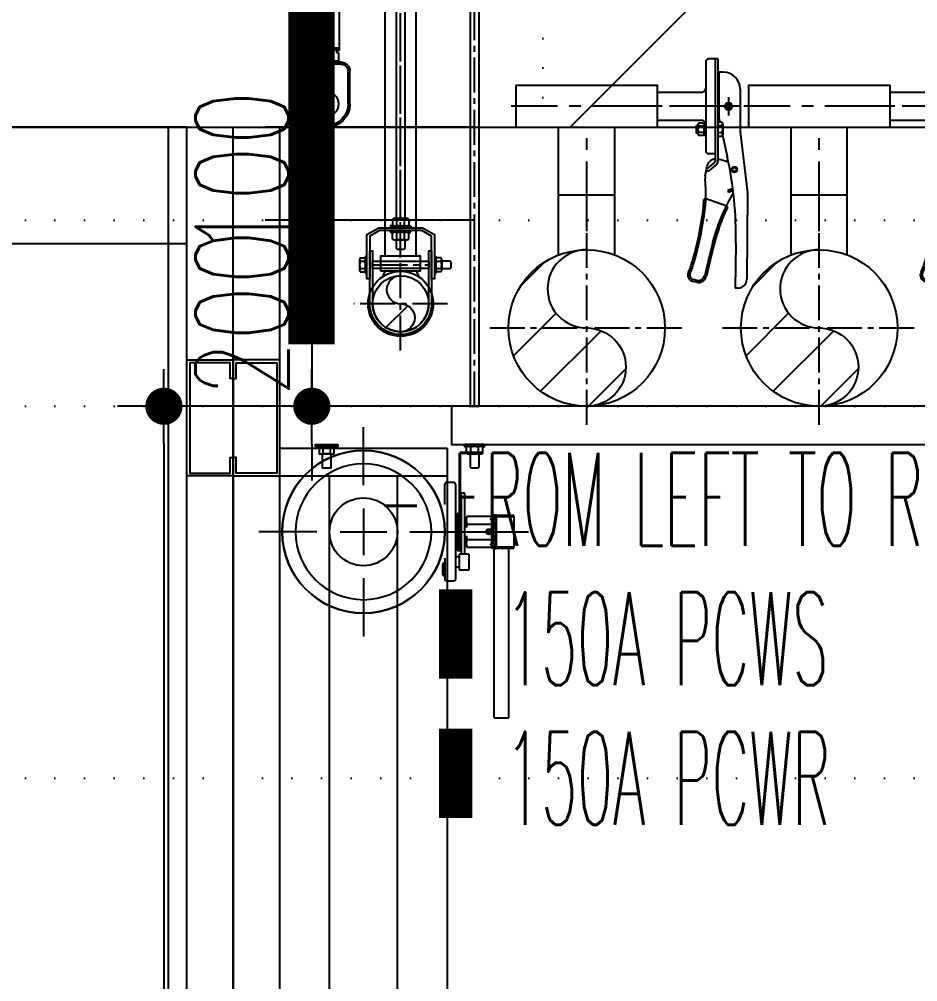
# Model space of a CAD drawing. Header units: millimetres. Extents: x -192235 to 515711, y 45168 to 947868.
# Drawn here: x 160190 to 161156, y 464931 to 465966 of the extents above; entities that cross this region are included whole.
import ezdxf
from ezdxf.enums import TextEntityAlignment as Align

# ---------------------------------------------------------------- set-up
doc = ezdxf.new("R2010")
doc.units = ezdxf.units.MM
doc.header["$LTSCALE"] = 1000
doc.header["$PDMODE"] = 1
for name, pattern in [('CENTER', [50.8, 31.75, -6.35, 6.35, -6.35]), ('CENTER2', [1.125, 0.75, -0.125, 0.125, -0.125]), ('DOT2', [3.175, 0, -3.175]), ('HIDDEN', [0.375, 0.25, -0.125])]:
    doc.linetypes.add(name, pattern=pattern)
for name, color, linetype in [('0-LEVEL LINE', 4, 'DOT2'), ('FS-EQ', 10, 'Continuous'), ('FS-LINE', 10, 'Continuous'), ('FS-Support-1', 2, 'Continuous'), ('LED-Light-L25', 7, 'Continuous'), ('LIGHTING', 2, 'Continuous'), ('LIGHTING-W', 7, 'Continuous'), ('M-DIM', 1, 'Continuous'), ('M-TXT', 3, 'Continuous'), ('MPPIPE', 100, 'Continuous'), ('SM-SEC-Cm$0$SUPPORT', 2, 'Continuous'), ('SUPPORT', 2, 'Continuous'), ('TPH12-SEC-@20-1$0$STEEL3', 252, 'Continuous'), ('WY-J-D', 2, 'Continuous'), ('WY-J-U', 2, 'Continuous'), ('YFM1P-短$0$C-DCC', 1, 'Continuous'), ('YFM1P-短$0$M-DCC-STEEL', 220, 'Continuous'), ('YFM1P-短$0$M-FOUN', 252, 'Continuous'), ('YFM1P-短$0$M-PIPE-CHWR20', 110, 'Continuous')]:
    doc.layers.add(name, color=color, linetype=linetype)
doc.styles.add('aa-txt', font='simplex.shx', dxfattribs={"width": 0.7, "bigfont": 'chineset.shx'})
doc.styles.add('ROMAND', font='romand', dxfattribs={"height": 5})
doc.dimstyles.new('50-DIM', dxfattribs={"dimscale": 50, "dimtxt": 2, "dimasz": 0.8, "dimexe": 1, "dimexo": 1, "dimgap": 0.5, "dimtad": 1, "dimdec": 0, "dimdsep": 46, "dimtxsty": 'aa-txt', "dimblk": 'DOT', "dimcen": 5, "dimclrd": 256, "dimclre": 256, "dimclrt": 256, "dimadec": 0, "dimazin": 0, "dimtfac": 1, "dimtdec": 0, "dimtix": 1, "dimtmove": 2, "dimatfit": 3, "dimldrblk": 'DOT', "dimfxl": 1, "dimtolj": 1, "dimtzin": 0, "dimarcsym": 0})

# ---------------------------------------------------------------- blocks, each defined once
blk = doc.blocks.new('TPH12-SEC-@20-1')
at = {"layer": 'TPH12-SEC-@20-1$0$STEEL3'}
for p, q in [((160000, 465850), (175000, 465850)), ((160350, 465850), (160350, 463950))]:
    blk.add_line(p, q, dxfattribs=at)
blk = doc.blocks.new('DOT')
at = {"color": 0}
blk.add_line((-1, 0), (1, 0), dxfattribs=at)
at = {"color": 3, "const_width": 0.5}
blk.add_lwpolyline([(-0.25, 0, 1), (0.25, 0, 1)], format="xyb", close=True, dxfattribs=at)
blk = doc.blocks.new('*D105')
at = {"layer": 'DEFPOINTS', "color": 0, "transparency": 16777216}
for p in [(160570.5, 465550), (160345.5, 463950), (160570.5, 463950)]:
    blk.add_point(p, dxfattribs=at)
at = {"layer": 'M-DIM', "lineweight": -2, "transparency": 16777216}
for p, q in [((160520.5, 465550), (160295.5, 465550)), ((160345.5, 465510), (160345.5, 463990)), ((160520.5, 463950), (160295.5, 463950))]:
    blk.add_line(p, q, dxfattribs=at)
at = {"layer": 'M-DIM', "lineweight": -2, "transparency": 16777216, "xscale": 40, "yscale": 40, "zscale": 40}
for p, rotation in [((160345.5, 465550), 90), ((160345.5, 463950), 270)]:
    blk.add_blockref('DOT', p, dxfattribs=dict(at, rotation=rotation))
at = {"layer": 'M-DIM', "transparency": 16777216, "insert": (160270.5, 464750), "char_height": 100, "attachment_point": 5, "rotation": 90, "style": 'aa-txt'}
blk.add_mtext('\\A1;1600', dxfattribs=at)
blk = doc.blocks.new('_Dot')
at = {"color": 0, "linetype": 'ByBlock', "lineweight": -2}
blk.add_line((-0.5, 0), (-1, 0), dxfattribs=at)
at = {"color": 0, "linetype": 'ByBlock', "const_width": 0.5}
blk.add_lwpolyline([(-0.25, 0, 1), (0.25, 0, 1)], format="xyb", close=True, dxfattribs=at)
blk = doc.blocks.new('*D108')
at = {"layer": 'DEFPOINTS', "color": 0, "transparency": 16777216}
for p in [(160729.5, 465750), (160504.5, 465550), (160729.5, 465550)]:
    blk.add_point(p, dxfattribs=at)
at = {"layer": 'M-DIM', "lineweight": -2, "transparency": 16777216}
for p, q in [((160504.5, 465790), (160504.5, 465830)), ((160679.5, 465750), (160454.5, 465750)), ((160504.5, 465750), (160504.5, 465550)), ((160679.5, 465550), (160454.5, 465550)), ((160504.5, 465510), (160504.5, 465470))]:
    blk.add_line(p, q, dxfattribs=at)
at = {"layer": 'M-DIM', "lineweight": -2, "transparency": 16777216, "xscale": 40, "yscale": 40, "zscale": 40}
for p, rotation in [((160504.5, 465750), 270), ((160504.5, 465550), 90)]:
    blk.add_blockref('DOT', p, dxfattribs=dict(at, rotation=rotation))
at = {"layer": 'M-DIM', "transparency": 16777216, "insert": (160429.5, 465650), "char_height": 100, "attachment_point": 5, "rotation": 90, "style": 'aa-txt'}
blk.add_mtext('\\A1;200', dxfattribs=at)
blk = doc.blocks.new('*D109')
at = {"layer": 'DEFPOINTS', "color": 0, "transparency": 16777216}
for p in [(160729.5, 465850), (160504.5, 465750), (160729.5, 465750)]:
    blk.add_point(p, dxfattribs=at)
at = {"layer": 'M-DIM', "lineweight": -2, "transparency": 16777216}
for p, q in [((160504.5, 465890), (160504.5, 465930)), ((160679.5, 465850), (160454.5, 465850)), ((160504.5, 465850), (160504.5, 465750)), ((160679.5, 465750), (160454.5, 465750)), ((160504.5, 465710), (160504.5, 465670))]:
    blk.add_line(p, q, dxfattribs=at)
at = {"layer": 'M-DIM', "lineweight": -2, "transparency": 16777216, "xscale": 40, "yscale": 40, "zscale": 40}
for p, rotation in [((160504.5, 465850), 270), ((160504.5, 465750), 90)]:
    blk.add_blockref('DOT', p, dxfattribs=dict(at, rotation=rotation))
at = {"layer": 'M-DIM', "transparency": 16777216, "insert": (160429.5, 465800), "char_height": 100, "attachment_point": 5, "rotation": 90, "style": 'aa-txt'}
blk.add_mtext('\\A1;100', dxfattribs=at)
blk = doc.blocks.new('BFV-50A-f')
at = {"color": 0}
for p, q in [((2.73, 16.5), (9.3, 17.3)), ((9.36, 17.3), (18.6, 17.21)), ((-1.87, 16.5), (2.73, 16.5)), ((8.84, 15.71), (9.07, 15.18)), ((9.04, 15.74), (9.25, 15.26)), ((14.74, 16.05), (19.54, 15.97)), ((19.54, 16.26), (19.54, 15.97)), ((-3.67, 14.7), (-3.67, 14.2)), ((1.72, 14.53), (1.72, 14.1)), ((1.91, 14.63), (3.04, 14.63)), ((2.1, 14.53), (2.1, 14.1)), ((2.85, 14.53), (2.85, 14.1)), ((3.12, 14.61), (5.36, 15.11)), ((3.22, 14.1), (3.22, 14.53)), ((5.99, 15.24), (5.7, 14.17)), ((9.07, 15.18), (9.25, 15.26)), ((10.74, 15.07), (9.93, 12.74)), ((-5.1, 14.1), (5.9, 14.1)), ((-5.1, 14.1), (-5.1, 13.8)), ((-5.1, 13.8), (-5.1, 13.1)), ((-5.1, 13.8), (5.9, 13.8)), ((-3.67, 14.2), (1.23, 14.2)), ((-3.22, 14.1), (-3.22, 14.2)), ((-3.04, 14.1), (-1.91, 14.1)), ((-2.85, 14.2), (-2.85, 14.1)), ((-2.1, 14.2), (-2.1, 14.1)), ((-1.72, 14.2), (-1.72, 14.1)), ((-0.65, 14.2), (-0.65, 14.1)), ((0.65, 14.2), (0.65, 14.1)), ((1.23, 14.2), (1.72, 14.31)), ((5.1, 13.8), (5.1, 13.1)), ((6.06, 13.72), (6.76, 12.83)), ((6.3, 13.91), (7, 13.01)), ((14.88, 13.48), (16.51, 13.09)), ((14.92, 13.68), (16.56, 13.29)), ((-4.8, 12.8), (4.8, 12.8)), ((1.82, 12.8), (3.12, 12.8)), ((1.82, 12.64), (1.82, 12.8)), ((3.12, 12.64), (1.82, 12.64)), ((1.82, 12.54), (1.82, 12.06)), ((2.96, 12.64), (1.98, 12.64)), ((2.15, 12.54), (2.15, 12.06)), ((2.8, 12.54), (2.8, 12.06)), ((3.12, 12.64), (3.12, 12.8)), ((3.12, 12.06), (3.12, 12.54)), ((6.71, 12.89), (6.49, 12.93)), ((6.76, 12.83), (7, 13.01)), ((7.49, 12.75), (6.81, 12.87)), ((13.56, 12.32), (12.35, 12.54)), ((16.51, 13.09), (18.2, 12.69)), ((16.56, 13.29), (18.25, 12.88)), ((-1.5, 12.3), (-1.5, 7.62)), ((1.5, 7.62), (1.5, 12.3)), ((1.5, 7.62), (1.5, 12.3)), ((1.98, 11.96), (2.96, 11.96)), ((2.07, 11.96), (2.07, 11.81)), ((2.1, 11.78), (2.07, 11.81)), ((2.87, 11.81), (2.07, 11.81)), ((2.1, 11.78), (2.84, 11.78)), ((2.84, 11.78), (2.87, 11.81)), ((2.87, 11.96), (2.87, 11.81)), ((13.52, 12.13), (12.31, 12.34)), ((18.72, 11.84), (18.62, 11.46)), ((18.91, 11.8), (18.82, 11.41))]:
    blk.add_line(p, q, dxfattribs=at)
at = {"color": 1, "linetype": 'CENTER', "ltscale": 1.2}
blk.add_line((-1, 15.25), (1, 15.25), dxfattribs=at)
blk.add_line((-1.5, 12.3), (-1.5, 7.62))
at = {"color": 0}
blk.add_lwpolyline([(-0.12, 15.45), (-0.23, 15.25), (-0.12, 15.05), (0.12, 15.05), (0.23, 15.25), (0.12, 15.45)], close=True, dxfattribs=at)
blk.add_lwpolyline([(2.25, -7.62), (2.25, 7.62), (-2.25, 7.62), (-2.25, -7.62)], close=True)
blk.add_circle((0, 15.25), 0.4)
for centre, radius in [((6.8, 15.88), 0.3), ((6.8, 15.88), 0.205), ((0, 15.25), 0.2)]:
    blk.add_circle(centre, radius, dxfattribs=at)
for centre, radius, start, end in [((9.36, 16.8), 0.5, 89.4382, 96.9113), ((18.59, 16.26), 0.95, 0, 89.4387), ((-1.87, 14.7), 1.8, 90, 180), ((14.1, -24.82), 40.87, 89.0858, 102.3536), ((19.55, 32.93), 20, 239.1228, 256.495), ((1.91, 14.4), 0.226, 33.855, 146.145), ((2.47, 13.88), 0.753, 60.1372, 119.8628), ((3.04, 14.4), 0.226, 33.855, 146.145), ((10.84, 15.04), 0.1, 64.0478, 160.7015), ((19.55, 32.93), 19.8, 244.0478, 256.495), ((6.66, 13.91), 1, 186.4618, 260), ((6.66, 13.91), 1, 165, 169.1954), ((5.9, 13.6), 0.5, 38, 90), ((5.9, 13.6), 0.2, 38, 90), ((-4.8, 13.1), 0.3, 180, 270), ((2, 12.3), 0.5, 110.5028, 180), ((1.99, 12.46), 0.182, 26.7762, 153.2238), ((2.47, 12.06), 0.578, 55.7945, 124.2055), ((2.96, 12.46), 0.182, 26.7762, 153.2238), ((4.8, 13.1), 0.3, 270, 0), ((7.66, 13.74), 1, 260, 275.6833), ((9.34, -3.18), 16, 79.1823, 95.6832), ((10.02, 12.71), 0.1, 160.7015, 267.5499), ((9.34, -3.18), 15.8, 79.1823, 87.5499), ((18.04, 12.01), 0.7, 346.4955, 76.4949), ((18.04, 12.01), 0.9, 346.4955, 76.4949), ((1.99, 12.14), 0.182, 206.7762, 333.2238), ((2.47, 12.54), 0.578, 235.7945, 304.2055), ((2.96, 12.14), 0.182, 206.7762, 333.2238), ((7.18, -21.05), 33.78, 72.9259, 79.1823), ((7.18, -21.05), 33.98, 72.9259, 79.1823), ((15.69, 6.65), 5, 63.5354, 72.9259), ((18.14, 11.57), 0.7, 243.5354, 346.4947), ((18.14, 11.57), 0.5, 243.5354, 346.4947), ((15.69, 6.65), 4.8, 63.5354, 72.9259)]:
    blk.add_arc(centre, radius, start, end, dxfattribs=at)
for centre, radius, start, end in [((0, 15.25), 0.34, 341.2713, 292.2605), ((-2, 12.3), 0.5, 0, 90)]:
    blk.add_arc(centre, radius, start, end)
at = {"layer": 'MPPIPE', "color": 1, "linetype": 'CENTER2', "ltscale": 0.01}
for p, q in [((0, 16.42), (0, 8.12)), ((0, 8.12), (0, -8.12))]:
    blk.add_line(p, q, dxfattribs=at)
blk = doc.blocks.new('YFM1P-短$0$球閥-65-T')
at = {"color": 1}
for p, q in [((0, 50), (0, 177.4)), ((0, -25), (0, 25)), ((-50, 0), (-112.5, 0)), ((-25, 0), (25, 0)), ((50, 0), (112.5, 0)), ((0, -50), (0, -112.5))]:
    blk.add_line(p, q, dxfattribs=at)
at = {"color": 0, "linetype": 'Continuous'}
for p, q in [((-18, 139.3), (-18, 160.2)), ((-16.2, 162), (-16.2, 141.6)), ((-3.2, 162), (-16.2, 162)), ((-3.2, 162), (-3.2, 162)), ((-3.1, 162), (-3.2, 162)), ((-3, 162), (-3.1, 162)), ((-2.7, 161.9), (-3, 162)), ((-2.4, 161.9), (-2.7, 161.9)), ((-2.1, 161.8), (-2.4, 161.9)), ((-1.6, 161.8), (-2.1, 161.8)), ((-1.2, 161.8), (-1.6, 161.8)), ((-0.7, 161.7), (-1.2, 161.8)), ((-0.1, 161.7), (-0.7, 161.7)), ((0.4, 161.7), (-0.1, 161.7)), ((0.9, 161.7), (0.4, 161.7)), ((1.4, 161.8), (0.9, 161.7)), ((1.9, 161.8), (1.4, 161.8)), ((2.3, 161.9), (1.9, 161.8)), ((2.6, 161.9), (2.3, 161.9)), ((2.9, 161.9), (2.6, 161.9)), ((3, 162), (2.9, 161.9)), ((3.1, 162), (3, 162)), ((16.2, 162), (3.1, 162)), ((3.1, 162), (3.1, 162)), ((16.2, 141.6), (16.2, 162)), ((18, 160.2), (18, 139.3)), ((200, 156.4), (18, 156.4)), ((-18, 142.7), (-18, 139.3)), ((-18, 139.4), (-17.9, 139.8)), ((-18, 139.4), (-18, 139.4)), ((-18, 139.3), (-18, 139.4)), ((-18, 139.3), (-18, 139.3)), ((-18, 139.3), (-18, 139.3)), ((-18, 139.3), (-18, 139.3)), ((-18, 139), (-18, 139.3)), ((-17.9, 138.6), (-18, 139)), ((-17.9, 139.8), (-17.6, 140.2)), ((-17.7, 138.3), (-17.9, 138.6)), ((-17.4, 138.2), (-17.7, 138.3)), ((-17.6, 140.2), (-17.3, 140.5)), ((-17.2, 138.1), (-17.4, 138.2)), ((-17.3, 140.5), (-17, 140.8)), ((-16.9, 138), (-17.2, 138.1)), ((-17, 140.8), (-16.6, 141.2)), ((-16.5, 138), (-16.9, 138)), ((-16.6, 141.2), (-16.2, 141.6)), ((-16.1, 138.1), (-16.5, 138)), ((-16.2, 141.6), (-14.9, 141.9)), ((-15.6, 138.3), (-16.1, 138.1)), ((-15.3, 138.5), (-15.6, 138.3)), ((-14.9, 138.8), (-15.3, 138.5)), ((-14.9, 141.9), (-14.2, 142)), ((-14.8, 138.8), (-14.9, 138.8)), ((-14.5, 139.1), (-14.8, 138.8)), ((-14.1, 139.2), (-14.5, 139.1)), ((-14.2, 142), (-13.5, 142)), ((-13.5, 139.3), (-14.1, 139.2)), ((-13.5, 139.3), (-13.5, 142.7)), ((-13.5, 142.7), (13.5, 142.7)), ((-13.5, 142), (13.5, 142)), ((13.5, 141.8), (-13.5, 141.8)), ((13.5, 139.3), (-13.5, 139.3)), ((13.5, 142.7), (13.5, 139.3)), ((13.5, 142), (14.9, 141.9)), ((13.7, 139.3), (13.5, 139.3)), ((14.3, 139.1), (13.7, 139.3)), ((14.9, 138.8), (14.3, 139.1)), ((14.9, 141.9), (16.2, 141.6)), ((15.3, 138.5), (14.9, 138.8)), ((15.6, 138.3), (15.3, 138.5)), ((16.1, 138.1), (15.6, 138.3)), ((16.5, 138), (16.1, 138.1)), ((16.2, 141.6), (16.6, 141.2)), ((16.9, 138), (16.5, 138)), ((16.6, 141.2), (17, 140.8)), ((17.2, 138.1), (16.9, 138)), ((17, 140.8), (17.3, 140.5)), ((17.4, 138.2), (17.2, 138.1)), ((17.3, 140.5), (17.6, 140.2)), ((17.7, 138.3), (17.4, 138.2)), ((17.6, 140.2), (17.9, 139.8)), ((17.9, 138.6), (17.7, 138.3)), ((17.9, 139.8), (18, 139.4)), ((18, 139), (17.9, 138.6)), ((18, 139.3), (18, 142.7)), ((200, 140.4), (18, 140.4)), ((18, 139.4), (18, 139.3)), ((18, 139.4), (18, 139.4)), ((18, 139.3), (18, 139.3)), ((18, 139.3), (18, 139.3)), ((18, 139.3), (18, 139)), ((18, 139.3), (18, 139.3))]:
    blk.add_line(p, q, dxfattribs=at)
at = {"color": 0}
for p, q in [((200, 140.4), (200, 156.4)), ((-16.7, 111.3), (-16.7, 140.9)), ((12.5, 141.8), (-12.5, 141.8)), ((9.1, 141.8), (-9.1, 141.8)), ((-8.3, 111.3), (-8.3, 140.9)), ((8.3, 111.3), (8.3, 140.9)), ((16.7, 111.3), (16.7, 140.9)), ((23.9, 109.1), (-41.6, 109.1)), ((-41.6, 109.1), (-41.6, 105.5)), ((23.9, 105.5), (-41.6, 105.5)), ((-20.1, 101), (-20.1, 105.5)), ((-4.5, 110.4), (-14.4, 110.4)), ((-10, 110.4), (-14.4, 110.4)), ((-14.4, 109.1), (-14.4, 110.4)), ((10, 110.4), (4.5, 110.4)), ((14.4, 110.4), (10, 110.4)), ((14.4, 109.1), (14.4, 110.4)), ((20.1, 101), (20.1, 105.5)), ((23.9, 113.4), (41.2, 113.4)), ((23.9, 113.4), (23.9, 103)), ((41.2, 113.4), (41.2, 103)), ((-53, 97), (-53, 89.3)), ((-51.2, 98.8), (51.2, 98.8)), ((20.1, 103.2), (-20.1, 103.2)), ((-20.1, 101), (20.1, 101)), ((23.9, 103), (41.2, 103)), ((27.1, 103), (27.1, 98.8)), ((38, 103), (38, 98.8)), ((53, 97), (53, 89.3)), ((-30.5, 87.5), (-51.2, 87.5)), ((28.8, 87.5), (51.2, 87.5)), ((33.9, 87.5), (33.9, 86.1)), ((33.9, 86.1), (47.4, 86.1)), ((33.9, 86.1), (35, 84.9)), ((35, 84.9), (46.3, 84.9)), ((46.3, 84.9), (47.4, 86.1)), ((47.4, 87.5), (47.4, 86.1))]:
    blk.add_line(p, q, dxfattribs=at)
at = {"color": 0, "linetype": 'Continuous'}
for centre, radius in [((0, 134.7), 2.93), ((0, 134.7), 2.39), ((0, 0), 87.5)]:
    blk.add_circle(centre, radius, dxfattribs=at)
at = {"color": 0}
blk.add_circle((0, 0), 36.5, dxfattribs=at)
at = {"color": 0, "linetype": 'Continuous'}
for centre, radius, start, end in [((-16.2, 160.2), 1.8, 90, 180), ((16.2, 160.2), 1.8, 0, 90), ((-17.1, 142.7), 0.902, 180, 270), ((17.1, 142.7), 0.902, 270, 0)]:
    blk.add_arc(centre, radius, start, end, dxfattribs=at)
at = {"color": 0, "linetype": 'Continuous', "extrusion": (1e-16, 1, 0)}
for centre, start, end in [((13.5, 0, 142.7), 0, 90), ((-13.5, 0, 142.7), 90, 180)]:
    blk.add_arc(centre, 4.51, start, end, dxfattribs=at)
at = {"color": 0, "linetype": 'Continuous', "extrusion": (-1e-16, -1, 0)}
for centre, start, end in [((-13.5, 0, -141.8), 90, 180), ((13.5, 0, -141.8), 0, 90)]:
    blk.add_arc(centre, 3.61, start, end, dxfattribs=at)
at = {"color": 0}
for centre, radius, start, end in [((-12.5, 131.8), 10.1, 65.5673, 114.4327), ((0, 102.9), 39, 77.6432, 102.3568), ((12.5, 131.8), 10.1, 65.5673, 114.4327), ((-12.5, 120.5), 10.1, 245.5673, 294.4327), ((0, 149.4), 39, 257.6432, 263.3485), ((0, 149.4), 39, 276.6515, 282.3568), ((12.5, 120.5), 10.1, 245.5673, 294.4327), ((-51.2, 97), 1.8, 90, 180), ((51.2, 97), 1.8, 0, 90), ((-51.2, 89.3), 1.8, 180, 270), ((-30.5, 84.1), 3.38, 69.023, 90), ((28.8, 83), 4.51, 90, 94.2262), ((51.2, 89.3), 1.8, 270, 0)]:
    blk.add_arc(centre, radius, start, end, dxfattribs=at)
at = {"color": 0, "linetype": 'Continuous', "extrusion": (-0.892945, -0.351839, -0.280818)}
blk.add_arc((-135.1, -10, -34.3), 2.81, 213.292, 282.5279, dxfattribs=at)
at = {"color": 0, "linetype": 'Continuous', "extrusion": (1, -1e-16, 0)}
for centre in [(142.7, 0, -13.5), (142.7, 0, 13.5)]:
    blk.add_arc(centre, 0.902, 90, 180, dxfattribs=at)
at = {"color": 0, "linetype": 'Continuous', "extrusion": (-1, -3e-16, -3e-16)}
for centre in [(-139.3, 0, 13.5), (-139.3, 0, -13.5)]:
    blk.add_arc(centre, 2.71, 180, 90, dxfattribs=at)
at = {"color": 0, "linetype": 'Continuous', "extrusion": (-0.892945, 0.351839, 0.280818)}
blk.add_arc((-135.1, -10, 34.3), 2.81, 213.292, 282.5279, dxfattribs=at)
blk = doc.blocks.new('YFM1P-短')
for p, q in [((129530, 465475), (129530, 465505)), ((129630, 465475), (129630, 465505))]:
    blk.add_line(p, q)
blk.add_circle((129440, 465415), 87.5)
for start, end in [(90, 270), (270, 90)]:
    blk.add_arc((129440, 465415), 36.5, start, end)
at = {"layer": 'YFM1P-短$0$C-DCC'}
for p, q in [((129350, 465505), (129350, 465451.5)), ((129530, 465505), (129350, 465505)), ((129530, 465475), (129350, 465475)), ((129403.5, 465451.5), (129403.5, 465475)), ((129476.5, 464075), (129476.5, 465475)), ((129530, 464045), (129530, 465475.7)), ((129350, 465451.5), (129350, 464171.5)), ((129403.5, 464098.5), (129403.5, 465451.5))]:
    blk.add_line(p, q, dxfattribs=at)
at = {"layer": 'YFM1P-短$0$M-DCC-STEEL', "linetype": 'Continuous'}
for p, q in [((129530, 464050), (129530, 465850)), ((129580, 464050), (129580, 465850)), ((129630, 464050), (129630, 465850)), ((129630, 465850), (130370, 465850)), ((129630, 465850), (130370, 465850)), ((130370, 465725), (129630, 465725))]:
    blk.add_line(p, q, dxfattribs=at)
at = {"layer": 'YFM1P-短$0$M-DCC-STEEL'}
for points in [[(129530, 463950), (129530, 465600), (129580, 465600), (129580, 463950)], [(129530, 465475), (129530, 465600), (129580, 465600), (129580, 465580), (129576.8, 465580), (129576.8, 465596.8), (129533.2, 465596.8), (129533.2, 465478.2), (129576.8, 465478.2), (129576.8, 465495), (129580, 465495), (129580, 465475)], [(129630, 465475), (129630, 465600), (129580, 465600), (129580, 465580), (129583.2, 465580), (129583.2, 465596.8), (129626.8, 465596.8), (129626.8, 465478.2), (129583.2, 465478.2), (129583.2, 465495), (129580, 465495), (129580, 465475)]]:
    blk.add_lwpolyline(points, close=True, dxfattribs=at)
at = {"layer": 'YFM1P-短$0$M-FOUN', "color": 2, "const_width": 50}
blk.add_lwpolyline([(129495.9, 465616.6), (129495.9, 466700)], dxfattribs=at)
at = {"layer": 'YFM1P-短$0$M-PIPE-CHWR20'}
blk.add_circle((129440, 465415), 73, dxfattribs=at)
at = {"layer": 'YFM1P-短$0$M-PIPE-CHWR20', "xscale": -1.000000000000001, "rotation": 90}
blk.add_blockref('YFM1P-短$0$球閥-65-T', (129440, 465415), dxfattribs=at)
blk = doc.blocks.new('SP-H-1')
at = {"layer": 'FS-EQ'}
for p, q in [((-1.21, 9.66), (-1.21, 9.57)), ((-1.21, 9.66), (-1.13, 9.66)), ((-1.21, 9.57), (-1.13, 9.57)), ((-1.13, 9.66), (-1.13, 9.57)), ((-1.13, 9.63), (-1.13, 9.57)), ((-0.99, 9.62), (-0.77, 9.61)), ((-0.99, 9.62), (-0.99, 9.53)), ((-0.99, 9.53), (-0.77, 9.52)), ((-0.83, 9.7), (0.83, 9.7)), ((-0.77, 9.61), (-0.77, 9.52)), ((-0.62, 9.61), (-0.35, 9.61)), ((-0.62, 9.61), (-0.62, 9.52)), ((-0.62, 9.52), (-0.35, 9.52)), ((-0.35, 9.61), (-0.35, 9.52)), ((-0.14, 9.6), (-0.13, 9.66)), ((-0.14, 9.61), (0.14, 9.61)), ((-0.14, 9.61), (-0.14, 9.52)), ((-0.14, 9.52), (0.14, 9.52)), ((0.14, 9.6), (0.13, 9.66)), ((0.14, 9.61), (0.14, 9.52)), ((0.35, 9.61), (0.35, 9.52)), ((0.62, 9.61), (0.35, 9.61)), ((0.62, 9.52), (0.35, 9.52)), ((0.62, 9.61), (0.62, 9.52)), ((0.99, 9.62), (0.77, 9.61)), ((0.77, 9.61), (0.77, 9.52)), ((0.99, 9.53), (0.77, 9.52)), ((0.99, 9.62), (0.99, 9.53)), ((1.13, 9.66), (1.13, 9.57)), ((1.22, 9.66), (1.13, 9.66)), ((1.13, 9.63), (1.13, 9.57)), ((1.22, 9.57), (1.13, 9.57)), ((1.22, 9.66), (1.22, 9.57)), ((1.22, 9.6), (1.22, 9.57)), ((-1.25, 5.5), (-1.25, 8.29)), ((-1.24, 8.35), (-0.45, 9.3)), ((-0.3, 8.55), (-0.79, 7.9)), ((-0.32, 8.6), (0.32, 8.6)), ((-0.3, 8.55), (0.3, 8.55)), ((0.3, 8.55), (0.79, 7.9)), ((1.24, 8.35), (0.45, 9.3)), ((1.25, 5.5), (1.25, 8.29)), ((-1.02, 6.2), (-1.24, 8.25)), ((-0.9, 8.07), (-0.9, 6.2)), ((-0.25, 8.16), (-0.25, 6.4)), ((0.25, 8.16), (0.25, 6.4)), ((0.9, 8.1), (0.9, 6.2)), ((1.03, 6.2), (1.24, 8.25)), ((-0.6, 5.5), (-0.6, 6.4)), ((-0.6, 6.4), (0.6, 6.4)), ((0.6, 5.5), (0.6, 6.4)), ((-1.25, 5.5), (1.25, 5.5)), ((-1.02, 6.2), (1.03, 6.2)), ((-1.9, 5.1), (1.9, 5.1))]:
    blk.add_line(p, q, dxfattribs=at)
for centre, radius, start, end in [((-0.93, 8.75), 0.955, 84.0829, 107.6622), ((-0.92, 9.1), 0.592, 87.634, 110.8646), ((-0.74, 9.01), 0.681, 107.7143, 125.0736), ((-0.75, 9.26), 0.433, 91.8537, 123.1257), ((-0.83, 9.35), 0.347, 78.6251, 99.8563), ((-0.49, 9.38), 0.315, 104.4487, 153.9759), ((-0.6, 9.46), 0.226, 88.1263, 139.7268), ((-0.46, 9.49), 0.204, 100.0382, 141.9173), ((-0.56, 8.91), 0.784, 84.9677, 92.2638), ((2.27, 9.44), 2.72, 178.7323, 199.1653), ((-0.26, 9.6), 0.0861, 105.0543, 169.5675), ((-0.09, 9.48), 0.262, 131.7568, 170.5499), ((-0.23, 9.53), 0.161, 53.7998, 110.9693), ((-0.21, 9.56), 0.123, 53.4161, 115.819), ((0.23, 9.53), 0.161, 69.0307, 126.2002), ((0.21, 9.56), 0.123, 64.181, 126.5839), ((0.09, 9.48), 0.262, 9.4501, 48.2432), ((0.26, 9.6), 0.0861, 10.4325, 74.9457), ((-2.27, 9.44), 2.72, 340.8347, 1.2677), ((0.56, 8.91), 0.784, 87.7362, 95.0323), ((0.46, 9.49), 0.204, 38.0827, 79.9618), ((0.49, 9.38), 0.315, 26.0241, 75.5513), ((0.6, 9.46), 0.226, 40.2732, 91.8737), ((0.83, 9.35), 0.347, 80.1437, 101.3749), ((0.75, 9.26), 0.433, 56.8743, 88.1463), ((0.93, 8.75), 0.955, 72.3378, 95.9171), ((0.92, 9.1), 0.592, 69.1354, 92.366), ((0.74, 9.01), 0.681, 54.9264, 72.2857), ((-1.11, 8.29), 0.139, 157.0298, 197.1193), ((0, 8.12), 0.254, 10.4828, 169.5172), ((-0.03, 8.43), 0.184, 139.0501, 221.9684), ((0.03, 8.43), 0.184, 318.6569, 40.9499), ((1.11, 8.29), 0.139, 342.8807, 22.9702), ((-0.51, 7.64), 0.388, 136.5249, 182.9908), ((0.51, 7.64), 0.388, 357.0092, 43.4751), ((-1.24, 5.27), 0.303, 326.9119, 50.7686), ((1.33, 5.25), 0.371, 138.0713, 204.2482)]:
    blk.add_arc(centre, radius, start, end, dxfattribs=at)
at = {"layer": 'FS-LINE'}
for p, q in [((-1.9, 3.85), (-1.9, 5.1)), ((-1.9, 5.1), (1.9, 5.1)), ((1.9, 5.1), (1.9, 3.85)), ((-1.65, 3.6), (-1.95, 1.5)), ((-1.9, 3.85), (-1.65, 3.6)), ((1.9, 3.85), (1.65, 3.6)), ((1.65, 3.6), (1.95, 1.5)), ((-2.2, 1.25), (-1.95, 1.5)), ((-2.2, 0), (-2.2, 1.25)), ((2.2, 1.25), (1.95, 1.5)), ((2.2, 1.25), (2.2, 0)), ((2.2, 0), (-2.2, 0))]:
    blk.add_line(p, q, dxfattribs=at)
for points in [[(1.65, 3.6), (-1.65, 3.6)], [(-1.95, 1.5), (1.95, 1.5)]]:
    blk.add_lwpolyline(points, dxfattribs=at)
at = {"layer": 'FS-EQ', "style": 'ROMAND'}
blk.add_text('V27', height=0.35, rotation=180, dxfattribs=at).set_placement((0.01, 5.84), align=Align.MIDDLE)
blk = doc.blocks.new('Nut-M10')
for p, q in [((-10.9, 1.5), (-10.9, 0.5)), ((-8.7, 2.8), (-10.6, 2)), ((-10.4, 2), (10.4, 2)), ((-10.4, 0), (10.4, 0)), ((-8.7, 9.2), (-8.7, 2.8)), ((6.5, 10), (-6.5, 10)), ((-4.3, 9.2), (-4.3, 2.8)), ((4.3, 2.8), (4.3, 9.2)), ((8.7, 9.2), (8.7, 2.8)), ((8.7, 2.8), (10.6, 2)), ((10.9, 1.5), (10.9, 0.5))]:
    blk.add_line(p, q)
for centre, radius, start, end in [((-10.4, 1.5), 0.5, 90, 180), ((-10.4, 0.5), 0.5, 180, 270), ((-6.5, 6.7), 3.33, 49.441, 130.559), ((-6.5, 5.3), 3.33, 229.441, 310.559), ((0, -2.1), 12.1, 69.065, 110.935), ((0, 14.1), 12.1, 249.065, 290.935), ((6.5, 6.7), 3.33, 49.441, 130.559), ((6.5, 5.3), 3.33, 229.441, 310.559), ((10.4, 1.5), 0.5, 0, 90), ((10.4, 0.5), 0.5, 270, 0)]:
    blk.add_arc(centre, radius, start, end)
blk = doc.blocks.new('Nut-M8')
for p, q in [((-8.9, 1.2), (-8.9, 0.4)), ((-7.5, 2.2), (-8.7, 1.5)), ((-8.5, 1.6), (8.6, 1.6)), ((-8.5, 0), (8.6, 0)), ((-7.5, 7.3), (-7.5, 2.2)), ((5.6, 8), (-5.6, 8)), ((-3.8, 7.3), (-3.8, 2.2)), ((3.8, 2.2), (3.8, 7.3)), ((7.5, 7.3), (7.5, 2.2)), ((7.5, 2.2), (8.7, 1.5)), ((9, 1.2), (9, 0.4))]:
    blk.add_line(p, q)
for centre, radius, start, end in [((-8.5, 1.2), 0.4, 90, 180), ((-8.5, 0.4), 0.4, 180, 270), ((-5.6, 5), 3.03, 51.7868, 128.2132), ((-5.6, 4.6), 3.03, 231.7868, 308.2132), ((0, -3.2), 11.2, 70.3471, 109.6529), ((0, 12.8), 11.2, 250.3471, 289.6529), ((5.6, 5), 3.03, 51.7868, 128.2132), ((5.6, 4.6), 3.03, 231.7868, 308.2132), ((8.6, 1.2), 0.4, 0, 90), ((8.6, 0.4), 0.4, 270, 0)]:
    blk.add_arc(centre, radius, start, end)
blk = doc.blocks.new('Nut-M12')
for p, q in [((-10.4, 11), (-10.4, 3.3)), ((7.8, 12), (-7.8, 12)), ((-5.2, 11), (-5.2, 3.3)), ((5.2, 3.3), (5.2, 11)), ((10.4, 11), (10.4, 3.3)), ((-13, 1.8), (-13, 0.6)), ((-10.4, 3.3), (-12.6, 2.3)), ((-12.4, 2.4), (12.4, 2.4)), ((-12.4, 0), (12.4, 0)), ((10.4, 3.3), (12.6, 2.3)), ((13, 1.8), (13, 0.6))]:
    blk.add_line(p, q)
for centre, radius, start, end in [((-7.8, 8), 4.03, 49.8296, 130.1704), ((0, -2.7), 14.7, 69.2784, 110.7216), ((7.8, 8), 4.03, 49.8296, 130.1704), ((-12.4, 1.8), 0.6, 90, 180), ((-12.4, 0.6), 0.6, 180, 270), ((-7.8, 6.4), 4.03, 229.8296, 310.1704), ((0, 17.1), 14.7, 249.2784, 290.7216), ((7.8, 6.4), 4.03, 229.8296, 310.1704), ((12.4, 1.8), 0.6, 0, 90), ((12.4, 0.6), 0.6, 270, 0)]:
    blk.add_arc(centre, radius, start, end)
blk = doc.blocks.new('FS-L25-1')
at = {"layer": 'FS-LINE'}
h = blk.add_hatch(dxfattribs=at)
h.set_pattern_fill('ANSI31', color=1, scale=15, style=0)
h.set_pattern_definition([(45, (139828.326, 401638.76), (-33.67596, 33.67596), [])])
edge = h.paths.add_edge_path()
edge.add_arc((175600, 465660.2), 30.2, 90, 270)
edge.add_arc((175600, 465645.1), 15.1, 270, 450)
edge.add_arc((175600, 465675.2), 15.1, 90, 270, ccw=False)
at = {"layer": 'FS-LINE', "color": 1, "linetype": 'CENTER2', "ltscale": 0.05}
for p, q in [((175600, 465710.3), (175600, 466150)), ((175600, 465610), (175600, 465710.3)), ((175650.2, 465660.2), (175549.8, 465660.2))]:
    blk.add_line(p, q, dxfattribs=at)
at = {"layer": 'FS-LINE'}
for p, q in [((175583.3, 465711.5), (175583.3, 466053)), ((175616.7, 465711.5), (175616.7, 466053)), ((175583.3, 465695.5), (175580.3, 465689)), ((175616.7, 465695.5), (175619.7, 465689))]:
    blk.add_line(p, q, dxfattribs=at)
blk.add_lwpolyline([(175578.5, 465695.5), (175621.5, 465695.5), (175621.5, 465711.5), (175578.5, 465711.5)], close=True, dxfattribs=at)
blk.add_lwpolyline([(175600, 465690.3, 1), (175600, 465660.2, -1), (175600, 465630, -1)], format="xyb", close=True, dxfattribs=at)
for radius in [35, 30.2]:
    blk.add_circle((175600, 465660.2), radius, dxfattribs=at)
at = {"layer": 'FS-Support-1', "linetype": 'HIDDEN', "ltscale": 0.1}
blk.add_line((175695.5, 466217.7), (175504.5, 466217.7), dxfattribs=at)
at = {"layer": 'FS-Support-1', "linetype": 'CENTER2', "ltscale": 0.05}
blk.add_line((175600, 465752), (175600, 466200.7), dxfattribs=at)
at = {"layer": 'FS-Support-1'}
for points in [[(175496.5, 466248), (175508.5, 466260), (175568.5, 466260), (175568.5, 466262), (175507.7, 466262), (175495.1, 466249.4), (175496.5, 466248)], [(175703.5, 466248), (175691.5, 466260), (175631.5, 466260), (175631.5, 466262), (175692.3, 466262), (175704.9, 466249.4), (175703.5, 466248)]]:
    blk.add_lwpolyline(points, dxfattribs=at)
for points in [[(175535.8, 466204.3), (175535.8, 466260), (175523.1, 466260), (175523.1, 466204.3, 1)], [(175676.8, 466204.3), (175676.8, 466260), (175664.1, 466260), (175664.1, 466204.3, 1)]]:
    blk.add_lwpolyline(points, format="xyb", close=True, dxfattribs=at)
at = {"layer": 'FS-Support-1', "ltscale": 0.1}
blk.add_lwpolyline([(175695.5, 466210.7), (175504.5, 466210.7), (175504.5, 466252), (175695.5, 466252)], close=True, dxfattribs=at)
at = {"layer": 'FS-Support-1'}
blk.add_lwpolyline([(175595.2, 465752), (175604.8, 465752), (175604.8, 466200.7), (175595.2, 466200.7)], close=True, dxfattribs=at)
at = {"layer": 'SUPPORT', "linetype": 'CENTER2', "ltscale": 0.05}
blk.add_line((175569.8, 465702), (175630.2, 465702), dxfattribs=at)
at = {"layer": 'SUPPORT'}
for points in [[(175524.1, 466284), (175523.1, 466283), (175523.1, 466274), (175535.8, 466274), (175535.8, 466283), (175534.8, 466284)], [(175665.1, 466284), (175664.1, 466283), (175664.1, 466274), (175676.8, 466274), (175676.8, 466283), (175675.8, 466284)], [(175622.8, 465739), (175577.2, 465739), (175566.8, 465733), (175566.8, 465687), (175563.8, 465687), (175563.8, 465734.7), (175576.4, 465742), (175623.6, 465742), (175636.2, 465734.7), (175636.2, 465687), (175633.2, 465687), (175633.2, 465733)], [(175603.8, 465719), (175604.8, 465720), (175604.8, 465729), (175595.2, 465729), (175595.2, 465720), (175596.2, 465719)], [(175569.8, 465698.1), (175569.8, 465706), (175630.2, 465706), (175630.2, 465698.1)], [(175654.2, 465705), (175653.2, 465706), (175644.2, 465706), (175644.2, 465698.1), (175653.2, 465698.1), (175654.2, 465699.1)]]:
    blk.add_lwpolyline(points, close=True, dxfattribs=at)
blk.add_lwpolyline([(175633.2, 465660.2, -1), (175566.8, 465660.2), (175566.8, 465717), (175569.8, 465717), (175569.8, 465660.2, 1), (175630.2, 465660.2), (175630.2, 465717), (175633.2, 465717)], format="xyb", close=True, dxfattribs=at)
at = {"layer": 'FS-LINE', "xscale": 10, "yscale": 10, "zscale": 10}
blk.add_blockref('SP-H-1', (175600, 466053), dxfattribs=at)
at = {"layer": 'SUPPORT'}
for name, p in [('Nut-M12', (175529.5, 466262)), ('Nut-M12', (175670.5, 466262)), ('Nut-M10', (175600, 465742))]:
    blk.add_blockref(name, p, dxfattribs=at)
for name, p, rotation in [('Nut-M10', (175600, 466210.7), 180), ('Nut-M10', (175600, 465739), 180), ('Nut-M8', (175563.8, 465702), 90), ('Nut-M8', (175636.2, 465702), 270)]:
    blk.add_blockref(name, p, dxfattribs=dict(at, rotation=rotation))
blk = doc.blocks.new('SP-L25-25')
at = {"layer": 'FS-LINE'}
blk.add_blockref('FS-L25-1', (-15000, 0), dxfattribs=at)
blk = doc.blocks.new('HG-S-r')
blk.add_lwpolyline([(0.87, 5), (0.77, 4.9), (0.77, 4), (1.73, 4), (1.73, 4.9), (1.63, 5)], close=True)
blk.add_lwpolyline([(-0.5, 0.3), (0, 0.3), (0, -3.5), (-3.5, -3.5), (-3.5, -5.3), (2.5, -5.3), (2.5, 3), (-3.5, 3), (-3.5, 0.3), (-0.5, 0.3), (-0.5, 0), (-3.5, 0), (-3.5, 0.3)])
at = {"xscale": 0.1, "yscale": 0.1, "zscale": 0.1}
for name, p in [('Nut-M8', (-2.1, 3)), ('Nut-M10', (1.25, 3))]:
    blk.add_blockref(name, p, dxfattribs=at)
at = {"xscale": 0.1, "yscale": 0.1, "zscale": 0.1, "rotation": 180}
for name, p in [('Nut-M8', (-1.55, -5.3)), ('Nut-M10', (1.25, -5.3))]:
    blk.add_blockref(name, p, dxfattribs=at)
blk = doc.blocks.new('WY-J-U')
at = {"layer": 'WY-J-U'}
for p, q in [((-12.5, 42), (12.5, 42)), ((-12.5, 4.5), (-12.5, 42)), ((12.5, 4.5), (12.5, 42)), ((-12.5, 40.5), (12.5, 40.5)), ((-12.5, 4.5), (-10.5, 4.5)), ((-12.5, 1.5), (12.5, 1.5)), ((-12.5, 0), (-12.5, 1.5)), ((-12.5, 0), (12.5, 0)), ((-10.5, 1.5), (-10.5, 4.5)), ((10.5, 1.5), (10.5, 4.5)), ((10.5, 4.5), (12.5, 4.5)), ((12.5, 0), (12.5, 1.5))]:
    blk.add_line(p, q, dxfattribs=at)
blk = doc.blocks.new('LED-38W-W')
blk.add_circle((0, -45), 13)
at = {"layer": 'LIGHTING-W'}
for p, q in [((-15, 0), (15, 0)), ((-25, -45), (-25, -10)), ((-23, -45), (-23, -10)), ((-15, -2), (15, -2)), ((23, -10), (23, -45)), ((25, -10), (25, -45))]:
    blk.add_line(p, q, dxfattribs=at)
for centre, radius, start, end in [((-15, -10), 10, 90, 180), ((15, -10), 10, 0, 90), ((-15, -10), 8, 90, 180), ((15, -10), 8, 0, 90), ((0, -45), 25, 180, 0), ((0, -45), 23, 180, 0)]:
    blk.add_arc(centre, radius, start, end, dxfattribs=at)
blk = doc.blocks.new('Wireway-27x60')
at = {"layer": 'LIGHTING'}
for p, q in [((-13.5, 57.5), (-13.5, -2.5)), ((-10.5, 57.5), (-13.5, 57.5)), ((-13.5, 55), (13.5, 55)), ((-10.5, 56.5), (-12.5, 56.5)), ((-12.5, 56.5), (-12.5, 55)), ((-10.5, 57.5), (-10.5, 56.5)), ((13.5, 57.5), (10.5, 57.5)), ((10.5, 56.5), (10.5, 57.5)), ((12.5, 56.5), (10.5, 56.5)), ((12.5, 55), (12.5, 56.5)), ((13.5, -2.5), (13.5, 57.5)), ((-13.5, 0), (13.5, 0)), ((-12.5, 0), (-12.5, -1.5)), ((12.5, -1.5), (12.5, 0)), ((-13.5, -2.5), (-10.5, -2.5)), ((-12.5, -1.5), (-10.5, -1.5)), ((-10.5, -1.5), (-10.5, -2.5)), ((10.5, -1.5), (12.5, -1.5)), ((10.5, -2.5), (10.5, -1.5)), ((10.5, -2.5), (13.5, -2.5))]:
    blk.add_line(p, q, dxfattribs=at)
blk = doc.blocks.new('WY-J-D')
at = {"layer": 'WY-J-D'}
for p, q in [((12.5, 0), (-12.5, 0)), ((-12.5, 0), (-12.5, -1.5)), ((12.5, -1.5), (-12.5, -1.5)), ((-12.5, -4.5), (-12.5, -15)), ((-10.5, -4.5), (-12.5, -4.5)), ((-10.5, -1.5), (-10.5, -4.5)), ((10.5, -1.5), (10.5, -4.5)), ((12.5, -4.5), (10.5, -4.5)), ((12.5, 0), (12.5, -1.5)), ((12.5, -4.5), (12.5, -15)), ((12.5, -13.5), (-12.5, -13.5)), ((12.5, -15), (-12.5, -15))]:
    blk.add_line(p, q, dxfattribs=at)
blk = doc.blocks.new('LED-Light-L25')
at = {"layer": 'SM-SEC-Cm$0$SUPPORT'}
blk.add_lwpolyline([(139074.7375, 466042), (139084.2625, 466042), (139084.2625, 466197), (139074.7375, 466197)], close=True, dxfattribs=at)
at = {"layer": 'SUPPORT', "linetype": 'CENTER2', "ltscale": 0.05}
blk.add_line((139079.5, 466042), (139079.5, 466197), dxfattribs=at)
at = {"layer": 'SUPPORT'}
for points in [[(139048.53025, 466252), (139047.53025, 466251), (139047.53025, 466225), (139055.46975, 466225), (139055.46975, 466251), (139054.46975, 466252)], [(139075.7375, 466010.5), (139074.7375, 466011.5), (139074.7375, 466020.5), (139084.2625, 466020.5), (139084.2625, 466011.5), (139083.2625, 466010.5)]]:
    blk.add_lwpolyline(points, close=True, dxfattribs=at)
for name, p in [('WY-J-U', (139079.5, 465990)), ('Wireway-27x60', (139079.5, 465935)), ('WY-J-D', (139079.5, 465935)), ('LED-38W-W', (139079.5, 465920))]:
    blk.add_blockref(name, p)
at = {"layer": 'SUPPORT', "xscale": 10, "yscale": 10, "zscale": 10}
blk.add_blockref('HG-S-r', (139067, 466260), dxfattribs=at)
at = {"layer": 'SUPPORT'}
blk.add_blockref('Nut-M10', (139079.5, 466032), dxfattribs=at)
at = {"layer": 'SUPPORT', "rotation": 180}
blk.add_blockref('Nut-M10', (139079.5, 466030.5), dxfattribs=at)
blk = doc.blocks.new('Lighting-L25-25')
at = {"layer": 'LED-Light-L25', "xscale": -1}
blk.add_blockref('LED-Light-L25', (299600, 0), dxfattribs=at)

msp = doc.modelspace()

# ---------------------------------------------------------------- block references
msp.add_blockref('TPH12-SEC-@20-1', (0, 0))

# ---------------------------------------------------------------- next in the draw order: hatches: boundary and pattern name
at = {"layer": '0-LEVEL LINE', "ltscale": 0.01}
h = msp.add_hatch(dxfattribs=at)
h.set_pattern_fill('ANSI31', color=256, scale=100)
h.set_pattern_definition([(45, (51897.3, 0), (-224.5064, 224.5064), [])])
h.paths.add_polyline_path([(160756.41066, 466700), (162036.53965, 466700), (162032.71801, 465850), (160752.58902, 465850)])
at = {"layer": 'MPPIPE'}
h = msp.add_hatch(dxfattribs=at)
h.set_pattern_fill('ANSI31', color=1, scale=15, style=0)
h.set_pattern_definition([(45, (122466.25, 401553.395), (-33.67596, 33.67596), [])])
edge = h.paths.add_edge_path()
edge.add_arc((160800, 465634.1375), 84.1375, 90, 270)
edge.add_arc((160800, 465592.06875), 42.06875, 270, 450)
edge.add_arc((160800, 465676.20625), 42.06875, 90, 270, ccw=False)
h = msp.add_hatch(dxfattribs=at)
h.set_pattern_fill('ANSI31', color=1, scale=15, style=0)
h.set_pattern_definition([(45, (122716.25, 401553.395), (-33.67596, 33.67596), [])])
edge = h.paths.add_edge_path()
edge.add_arc((161050, 465634.1375), 84.1375, 90, 270)
edge.add_arc((161050, 465592.06875), 42.06875, 270, 450)
edge.add_arc((161050, 465676.20625), 42.06875, 90, 270, ccw=False)

# ---------------------------------------------------------------- next in the draw order: linework, layer by layer
at = {"layer": '0-LEVEL LINE', "ltscale": 0.01}
for p, q in [((100000, 465850), (190000, 465850)), ((100000, 465750), (190000, 465750)), ((100000, 465550), (190000, 465550)), ((100000, 465150), (190000, 465150))]:
    msp.add_line(p, q, dxfattribs=at)
msp.add_lwpolyline([(160756.41066, 466700), (162036.53965, 466700), (162032.71801, 465850), (160752.58902, 465850)], close=True, dxfattribs=at)
at = {"layer": 'MPPIPE'}
for p, q in [((160769.8375, 465712.68266), (160769.8375, 465850)), ((160830.1625, 465712.68266), (160830.1625, 465850)), ((161019.8375, 465712.68266), (161019.8375, 465850)), ((161080.1625, 465712.68266), (161080.1625, 465850)), ((160830.1625, 465776.87592), (160769.8375, 465776.87592)), ((161080.1625, 465776.87592), (161019.8375, 465776.87592))]:
    msp.add_line(p, q, dxfattribs=at)
at = {"layer": 'MPPIPE', "color": 1, "linetype": 'CENTER2', "ltscale": 0.1}
for p, q in [((160800, 465738.275), (160800, 465850)), ((161050, 465738.275), (161050, 465850))]:
    msp.add_line(p, q, dxfattribs=at)
at = {"layer": 'MPPIPE', "color": 1, "linetype": 'CENTER2', "ltscale": 0.05}
for p, q in [((160800, 465530), (160800, 465738.275)), ((161050, 465530), (161050, 465738.275)), ((160695.8625, 465634.1375), (160904.1375, 465634.1375)), ((160945.8625, 465634.1375), (161154.1375, 465634.1375))]:
    msp.add_line(p, q, dxfattribs=at)
at = {"layer": 'MPPIPE'}
for points in [[(160800, 465550, -1), (160800, 465718.275, 1), (160800, 465634.1375, -1)], [(161050, 465550, -1), (161050, 465718.275, 1), (161050, 465634.1375, -1)]]:
    msp.add_lwpolyline(points, format="xyb", close=True, dxfattribs=at)
for centre in [(160800, 465634.1375), (161050, 465634.1375)]:
    msp.add_circle(centre, 84.1375, dxfattribs=at)
at = {"layer": 'SM-SEC-Cm$0$SUPPORT'}
msp.add_lwpolyline([(160674.7375, 465550), (160684.2625, 465550), (160684.2625, 466197), (160674.7375, 466197)], close=True, dxfattribs=at)
at = {"layer": 'SUPPORT', "linetype": 'CENTER2', "ltscale": 0.05}
msp.add_line((160679.5, 465550), (160679.5, 466197), dxfattribs=at)
at = {"layer": 'SUPPORT'}
for p, q in [((160516.5, 465506.725), (160516.5, 465498.725)), ((160524.5, 465498.725), (160524.5, 465506.725))]:
    msp.add_line(p, q, dxfattribs=at)
for points in [[(161225, 465550), (160654.5, 465550), (160654.5, 465508.725), (161225, 465508.725)], [(160532.5, 465508.725), (160532.5, 465506.725), (160508.5, 465506.725), (160508.5, 465508.725)], [(160528.5, 465498.725), (160528.5, 465506.725), (160512.5, 465506.725), (160512.5, 465498.725)], [(160515.7375, 465498.725), (160515.7375, 465483.725), (160525.2625, 465483.725), (160525.2625, 465498.725)], [(160683.2625, 465483.725), (160684.2625, 465484.725), (160684.2625, 465498.725), (160674.7375, 465498.725), (160674.7375, 465484.725), (160675.7375, 465483.725)]]:
    msp.add_lwpolyline(points, close=True, dxfattribs=at)

# ---------------------------------------------------------------- next in the draw order: block references
at = {"xscale": -1}
msp.add_blockref('YFM1P-短', (290000, 0), dxfattribs=at)
at = {"layer": 'FS-LINE'}
msp.add_blockref('SP-L25-25', (0, 0), dxfattribs=at)
at = {"layer": 'LED-Light-L25'}
msp.add_blockref('Lighting-L25-25', (0, 0), dxfattribs=at)
at = {"layer": 'MPPIPE', "xscale": 10, "yscale": 10, "zscale": 10, "rotation": 270}
for p in [(160800, 465872.5), (161050, 465872.5)]:
    msp.add_blockref('BFV-50A-f', p, dxfattribs=at)
at = {"layer": 'SUPPORT', "rotation": 180}
msp.add_blockref('Nut-M10', (160679.5, 465508.725), dxfattribs=at)

# ---------------------------------------------------------------- next in the draw order: texts
at = {"layer": 'M-TXT', "style": 'aa-txt', "width": 0.45}
for s, p in [('- FROM LEFT TO RIGHT', (160575, 465450)), ('  ■ 150A PCWS', (160575, 465300)), ('  ■ 150A PCWR', (160575, 465150))]:
    msp.add_text(s, height=100, dxfattribs=at).set_placement(p, align=Align.MIDDLE_LEFT)

# ---------------------------------------------------------------- next in the draw order: dimensions: what is measured, and where the dimension line sits
at = {"layer": 'M-DIM'}
for base, p1, p2, picture, middle in [((160504.5, 465750), (160729.5, 465850), (160729.5, 465750), '*D109', (160429.5, 465800)), ((160504.5, 465550), (160729.5, 465750), (160729.5, 465550), '*D108', (160429.5, 465650)), ((160345.5, 463950), (160570.5, 465550), (160570.5, 463950), '*D105', (160270.5, 464750))]:
    dim = msp.add_linear_dim(base=base, p1=p1, p2=p2, angle=90, dimstyle='50-DIM', dxfattribs=at)
    dim.commit()
    dim.dimension.update_dxf_attribs({"geometry": picture, "text_midpoint": middle})

doc.saveas('drawing.dxf')
